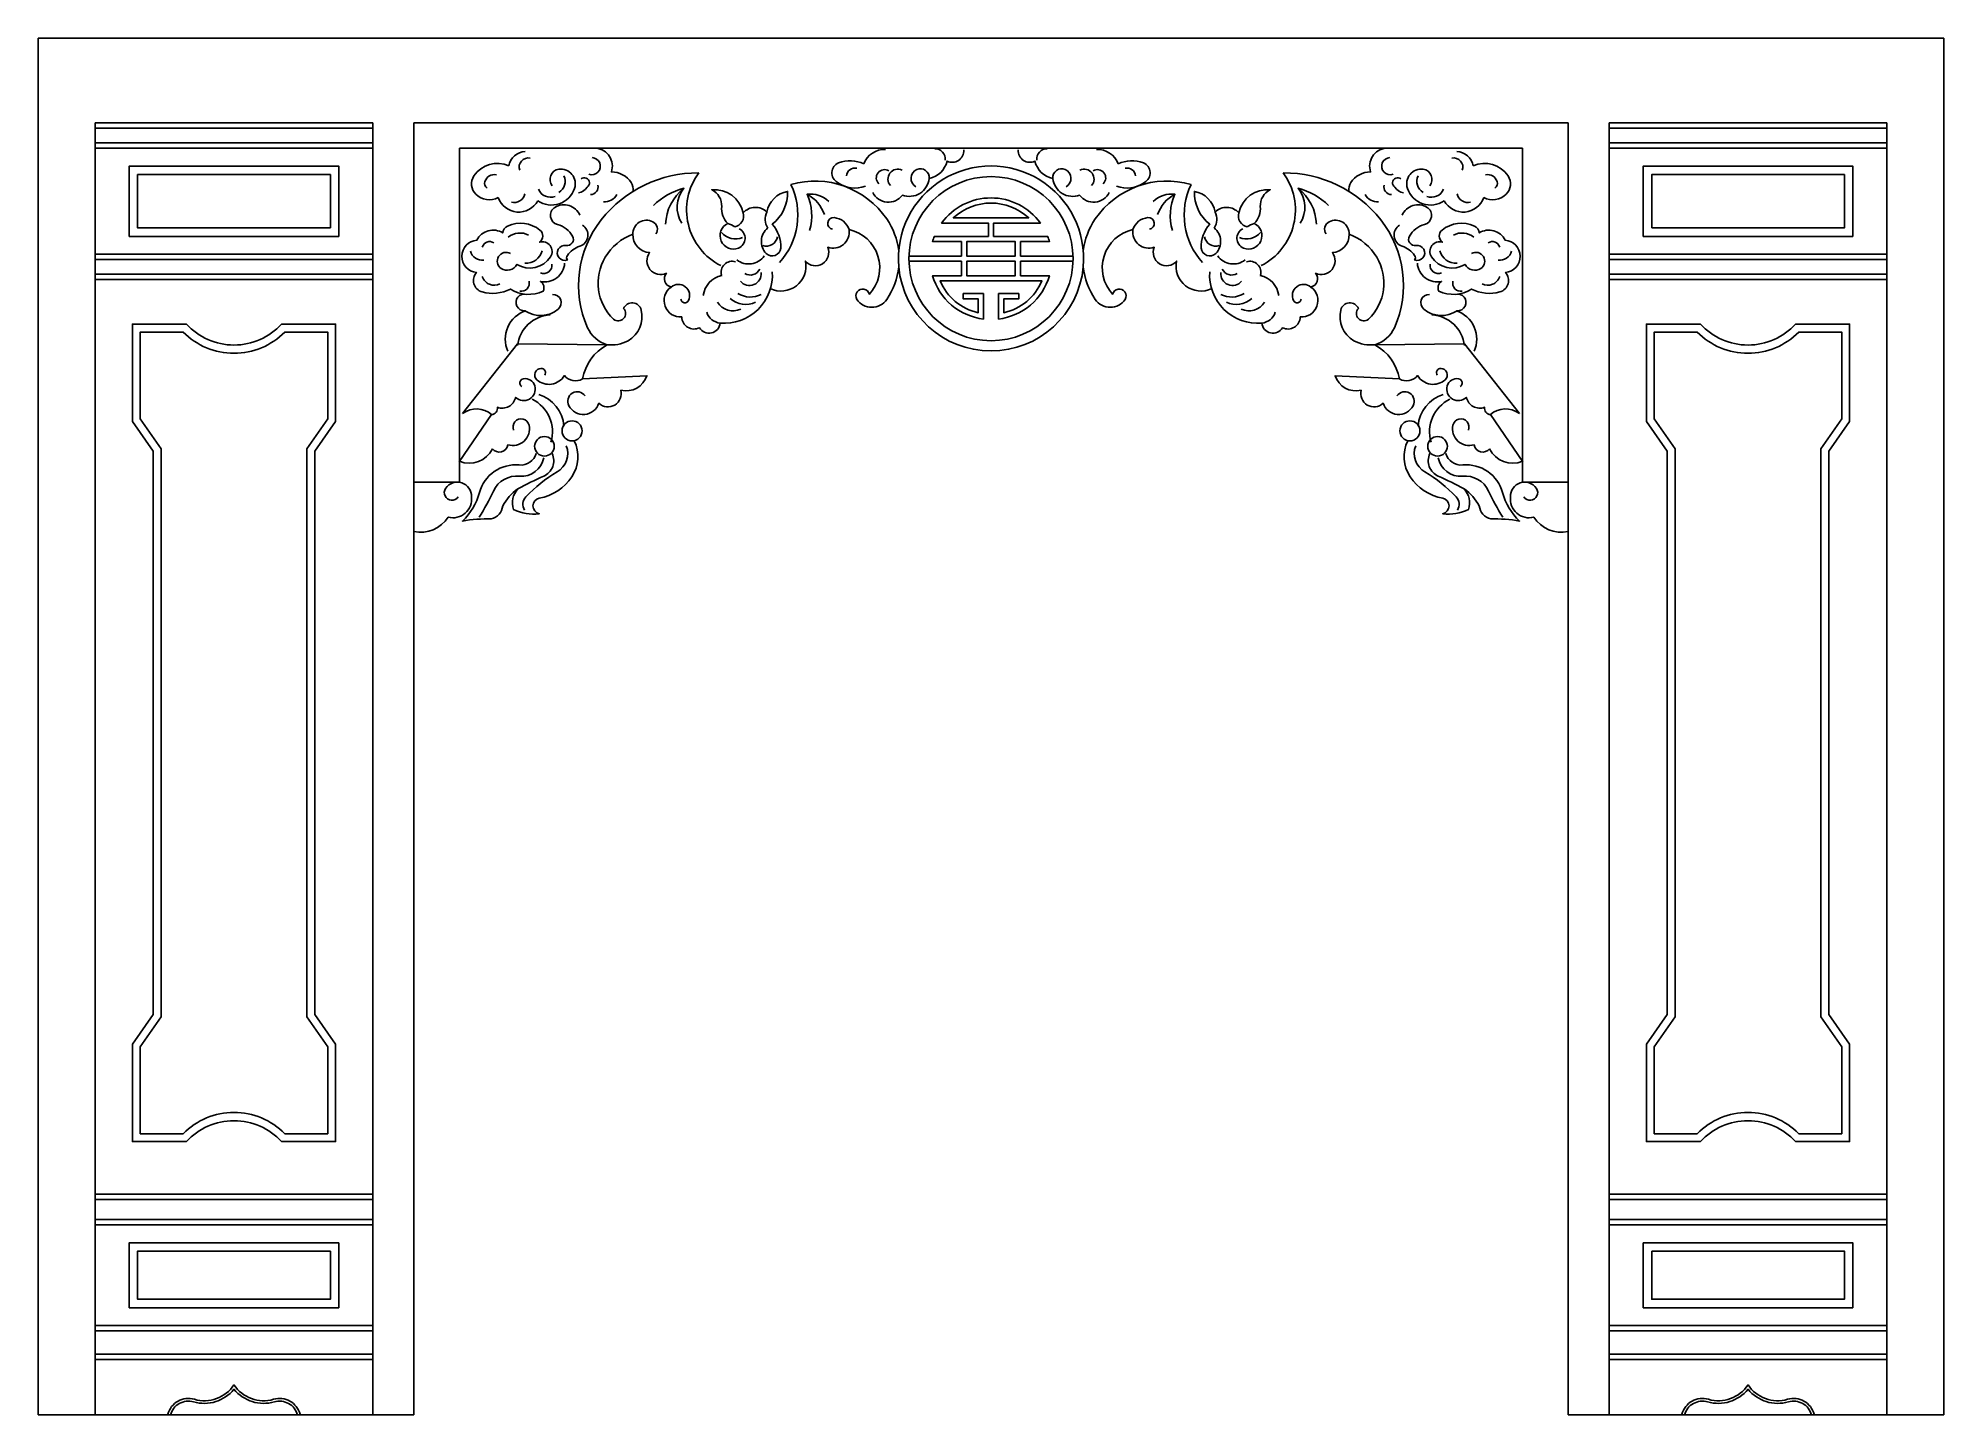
# Model space of a CAD drawing. Header units: metres. Extents: x 4395 to 7995, y 943 to 3543.
import ezdxf

# ---------------------------------------------------------------- set-up
doc = ezdxf.new("R2010")
doc.units = ezdxf.units.M
for name, color, linetype in [('3', 3, 'Continuous'), ('4', 4, 'Continuous'), ('7', 7, 'Continuous')]:
    doc.layers.add(name, color=color, linetype=linetype)

msp = doc.modelspace()

# ---------------------------------------------------------------- linework, layer by layer
at = {"layer": '3'}
for p, q in [((5027, 3372.87), (4503, 3372.87)), ((7363, 3372.87), (7887, 3372.87)), ((4503, 3344.87), (5027, 3344.87)), ((7887, 3344.87), (7363, 3344.87)), ((5027, 3124.87), (4503, 3124.87)), ((7363, 3124.87), (7887, 3124.87)), ((4503, 1101.67), (5027, 1101.67)), ((7887, 1101.67), (7363, 1101.67))]:
    msp.add_line(p, q, dxfattribs=at)
for points in [[(4947, 3184.47), (4583, 3184.47), (4583, 3285.27), (4947, 3285.27)], [(7427, 3168.47), (7823, 3168.47), (7823, 3301.27), (7427, 3301.27)], [(7443, 3184.47), (7807, 3184.47), (7807, 3285.27), (7443, 3285.27)], [(6149.16, 3158.53), (6240.84, 3158.53), (6240.84, 3131.4), (6149.16, 3131.4)], [(6240.84, 3158.53), (6149.16, 3158.53), (6149.16, 3131.4), (6240.84, 3131.4)], [(6149.16, 3121.4), (6240.84, 3121.4), (6240.84, 3094.27), (6149.16, 3094.27)], [(6240.84, 3121.4), (6149.16, 3121.4), (6149.16, 3094.27), (6240.84, 3094.27)], [(4947, 1252.07), (4583, 1252.07), (4583, 1161.27), (4947, 1161.27)], [(7443, 1252.07), (7807, 1252.07), (7807, 1161.27), (7443, 1161.27)]]:
    msp.add_lwpolyline(points, close=True, dxfattribs=at)
for points in [[(5260.66, 3284.85, 0.38), (5239.07, 3272.1, 0.32), (5242.99, 3259.36)], [(5415.77, 3250.53, 0.16), (5432.46, 3261.32, 1), (5420.68, 3277.01, 1)], [(6974.23, 3250.53, -0.16), (6957.54, 3261.32, -1), (6969.32, 3277.01, -1)], [(7129.34, 3284.85, -0.38), (7150.93, 3272.1, -0.32), (7147.01, 3259.36)], [(5580.24, 3191.31, -0.22), (5614.84, 3259.47, 0.32), (5611, 3193.23, 0.32)], [(5888.92, 3234.58, 0.22), (5847.59, 3248.02, -0.19), (5880.27, 3209.62)], [(6350, 3131.4), (6250.84, 3131.4), (6250.84, 3158.53), (6305.42, 3158.53, 0.02), (6302, 3168.53), (6200, 3168.53), (6200, 3193.53), (6288.37, 3193.53, 0.51), (6101.63, 3193.53), (6190, 3193.53), (6190, 3168.53), (6088, 3168.53, 0.02), (6084.58, 3158.53), (6139.16, 3158.53), (6139.16, 3131.4), (6040, 3131.4)], [(6501.08, 3234.58, -0.22), (6542.41, 3248.02, 0.19), (6509.73, 3209.62)], [(6809.76, 3191.31, 0.22), (6775.16, 3259.47, -0.32), (6779, 3193.23, -0.32)], [(5561.98, 3173.07, 0.45), (5556.22, 3196.11, 0.57), (5518.27, 3172.52)], [(5927.05, 3181.16, 0.31), (5898.53, 3203.86, 0.94), (5895.65, 3181.78, 0.94)], [(6462.95, 3181.16, -0.31), (6491.47, 3203.86, -0.94), (6494.35, 3181.78, -0.94)], [(6828.02, 3173.07, -0.45), (6833.78, 3196.11, -0.57), (6871.73, 3172.52)], [(6040, 3121.4), (6139.16, 3121.4), (6139.16, 3094.27), (6084.58, 3094.27, 0.3), (6180.83, 3012.28), (6180.83, 3060.31), (6142.57, 3060.31), (6142.57, 3050.31), (6170.83, 3050.31), (6170.83, 3024.22, -0.24), (6098.82, 3084.27), (6291.18, 3084.27, -0.24), (6219.17, 3024.22), (6219.17, 3050.31), (6247.43, 3050.31), (6247.43, 3060.31), (6209.17, 3060.31), (6209.17, 3012.28, 0.3), (6305.42, 3094.27), (6250.84, 3094.27), (6250.84, 3121.4), (6350, 3121.4)], [(5609.07, 3050.2, 0.77), (5623.49, 3047.32, 0.82), (5590.68, 3072.72, 0.82)], [(6780.93, 3050.2, -0.77), (6766.51, 3047.32, -0.82), (6799.32, 3072.72, -0.82)], [(5351.91, 2906.51, 0.62), (5345.04, 2919.25, 0.68), (5337.19, 2897.68, 0.47), (5389.22, 2905.53, 0.37), (5423.62, 2899.29, 0.37)], [(7038.09, 2906.51, -0.62), (7044.96, 2919.25, -0.68), (7052.81, 2897.68, -0.47), (7000.78, 2905.53, -0.37), (6966.38, 2899.29, -0.37)], [(5251.67, 2831.81, 0.42), (5262.58, 2845.71, 0.46), (5296.94, 2864.34, 0.76), (5333.26, 2885.91, 0.38), (5311.66, 2899.64, 0.69), (5308.72, 2884.93, 0.69)], [(7138.33, 2831.81, -0.42), (7127.42, 2845.71, -0.46), (7093.06, 2864.34, -0.76), (7056.74, 2885.91, -0.38), (7078.34, 2899.64, -0.69), (7081.28, 2884.93, -0.69)], [(5313.9, 2651.53, -0.34), (5316.58, 2676.9, -0.07), (5375.41, 2723.64, 0.37), (5392.79, 2773.06, 0.37)], [(7076.1, 2651.53, 0.34), (7073.42, 2676.9, 0.07), (7014.59, 2723.64, -0.37), (6997.21, 2773.06, -0.37)], [(5228.33, 2638.17, 0.03), (5255.07, 2687.58, -0.32), (5304.54, 2715.63, 0.39), (5350.01, 2750.36, 0.39)], [(5301.21, 2691.49, -0.02), (5350.01, 2715.63, 0.42), (5366.05, 2758.37, 0.42)], [(7088.79, 2691.49, 0.02), (7039.99, 2715.63, -0.42), (7023.95, 2758.37, -0.42)], [(7161.67, 2638.17, -0.03), (7134.93, 2687.58, 0.32), (7085.46, 2715.63, -0.39), (7039.99, 2750.36, -0.39)], [(4640.18, 944.19, -0.42), (4690.14, 972.27, 0.33), (4765, 999.55, 0.33), (4839.86, 972.27, -0.42), (4889.82, 944.19)], [(4645, 942.87, -0.42), (4688.76, 967.46, 0.3), (4765, 991.18, 0.3), (4841.24, 967.46, -0.42), (4885, 942.87)], [(7749.82, 944.19, 0.42), (7699.86, 972.27, -0.33), (7625, 999.55, -0.33), (7550.14, 972.27, 0.42), (7500.18, 944.19)], [(7745, 942.87, 0.42), (7701.24, 967.46, -0.3), (7625, 991.18, -0.3), (7548.76, 967.46, 0.42), (7505, 942.87)]]:
    msp.add_lwpolyline(points, format="xyb", dxfattribs=at)
for points in [[(6123.76, 3203.53), (6266.24, 3203.53, 0.39)], [(6266.24, 3203.53), (6123.76, 3203.53, -0.39)], [(4942, 1638.14), (4942, 1473.87), (4860.83, 1473.87, 0.42), (4669.17, 1473.87), (4588, 1473.87), (4588, 1638.14), (4627.3, 1694.27), (4627.3, 2767.47), (4588, 2823.6), (4588, 2987.87), (4669.17, 2987.87, 0.42), (4860.83, 2987.87), (4942, 2987.87), (4942, 2823.6), (4902.7, 2767.47), (4902.7, 1694.27)], [(7448, 1638.14), (7448, 1473.87), (7529.17, 1473.87, -0.42), (7720.83, 1473.87), (7802, 1473.87), (7802, 1638.14), (7762.7, 1694.27), (7762.7, 2767.47), (7802, 2823.6), (7802, 2987.87), (7720.83, 2987.87, -0.42), (7529.17, 2987.87), (7448, 2987.87), (7448, 2823.6), (7487.3, 2767.47), (7487.3, 1694.27)]]:
    msp.add_lwpolyline(points, format="xyb", close=True, dxfattribs=at)
for points in [[(4503, 3096.87), (5027, 3096.87)], [(7887, 3096.87), (7363, 3096.87)], [(4503, 1349.67), (5027, 1349.67)], [(7887, 1349.67), (7363, 1349.67)], [(4503, 1311.67), (5027, 1311.67)], [(7887, 1311.67), (7363, 1311.67)], [(4503, 1057.67), (5027, 1057.67)], [(7887, 1057.67), (7363, 1057.67)]]:
    msp.add_lwpolyline(points, dxfattribs=at)
msp.add_circle((6195, 3126.4), 155, dxfattribs=at)
for centre, radius, start, end in [((5320.74, 3299.65), 16.99, 77.32, 200.6), ((5440.9, 3301.04), 16.17, 250.14, 88.59), ((6089.34, 3314.86), 19.11, 353.32, 90.72), ((6300.66, 3314.86), 19.11, 89.28, 186.68), ((6949.1, 3301.04), 16.17, 91.41, 289.86), ((7069.26, 3299.65), 16.99, 339.4, 102.68), ((5366.46, 3272.49), 24.17, 299.77, 25.48), ((5938, 3281.14), 16.29, 76.77, 174.24), ((5993.84, 3278.97), 15.52, 57.21, 225.82), ((6018.94, 3276.73), 18.62, 63.82, 221.93), ((6371.06, 3276.73), 18.62, 318.07, 116.18), ((6396.16, 3278.97), 15.52, 314.18, 122.79), ((6452, 3281.14), 16.29, 5.76, 103.23), ((7023.54, 3272.49), 24.17, 154.52, 240.23), ((5294.13, 3253.37), 21.08, 256.3, 346.85), ((5363.25, 3267.38), 25.14, 203.4, 289.39), ((5438.81, 3261.41), 13.83, 268.1, 16.08), ((5465.35, 3259.89), 26.14, 264.6, 331.94), ((5649.37, 3131.21), 132.82, 105.07, 133.95), ((5758.39, 3207.48), 97.99, 343.63, 24.44), ((6631.61, 3207.48), 97.99, 155.56, 196.37), ((6740.63, 3131.21), 132.82, 46.05, 74.93), ((6924.65, 3259.89), 26.14, 208.06, 275.4), ((6951.19, 3261.41), 13.83, 163.92, 271.9), ((7026.75, 3267.38), 25.14, 250.61, 336.6), ((7095.87, 3253.37), 21.08, 193.15, 283.7), ((5706.69, 3207.05), 20.98, 281.7, 16.52), ((5801.05, 3200.64), 32.44, 154.78, 210.68), ((6588.95, 3200.64), 32.44, 329.32, 25.22), ((6683.31, 3207.05), 20.98, 163.48, 258.3), ((5305.32, 3139.84), 35.01, 62.5, 129.2), ((5711.97, 3196.39), 32.9, 218.25, 294.36), ((5684.57, 3148.11), 46.59, 55.52, 73.45), ((6678.03, 3196.39), 32.9, 245.64, 321.75), ((6705.43, 3148.11), 46.59, 106.55, 124.48), ((7084.68, 3139.84), 35.01, 50.8, 117.5), ((5233.54, 3146.31), 22.76, 194.8, 278.9), ((5247.72, 3144.53), 14.13, 55.54, 164.38), ((5316.96, 3148.77), 30.92, 265.64, 346.35), ((5770.41, 3172.05), 21.94, 252.97, 347.73), ((6619.59, 3172.05), 21.94, 192.27, 287.03), ((7073.04, 3148.77), 30.92, 193.65, 274.36), ((7142.28, 3144.53), 14.13, 15.62, 124.46), ((7156.46, 3146.31), 22.76, 261.1, 345.2), ((5349.91, 3114.05), 15.86, 248.33, 6.99), ((5737.15, 3152.19), 35.89, 231.46, 325.37), ((5738.7, 3098.03), 22.32, 219.64, 5.36), ((5740.26, 3114.92), 19.53, 238.89, 335.56), ((6652.85, 3152.19), 35.89, 214.63, 308.54), ((6651.3, 3098.03), 22.32, 174.64, 320.36), ((6649.74, 3114.92), 19.53, 204.44, 301.11), ((7040.09, 3114.05), 15.86, 173.01, 291.67), ((5256.69, 3099.91), 23.78, 198.28, 297.01), ((5307.65, 3079.98), 15.26, 259.21, 13.82), ((5740.51, 3098.83), 44.89, 237.99, 297.04), ((6649.49, 3098.83), 44.89, 242.96, 302.01), ((7082.35, 3079.98), 15.26, 166.18, 280.79), ((7133.31, 3099.91), 23.78, 242.99, 341.72), ((5686.03, 3033.85), 29.24, 197.12, 264.75), ((5707.89, 3062.43), 34.65, 211.28, 294.91), ((5731.18, 3082.55), 42.66, 227.38, 296.7), ((6658.82, 3082.55), 42.66, 243.3, 312.62), ((6682.11, 3062.43), 34.65, 245.09, 328.72), ((6703.97, 3033.85), 29.24, 275.25, 342.88)]:
    msp.add_arc(centre, radius, start, end, dxfattribs=at)
at = {"layer": '4'}
for p, q in [((4395, 3542.87), (7995, 3542.87)), ((4395, 942.87), (4395, 3542.87)), ((7995, 942.87), (7995, 3542.87)), ((5105, 2611), (5105, 942.87)), ((7285, 2611), (7285, 942.87)), ((5105, 942.87), (4395, 942.87)), ((7285, 942.87), (7995, 942.87))]:
    msp.add_line(p, q, dxfattribs=at)
for points in [[(6195, 3334.87), (5191, 3334.87), (5191, 2919.57)], [(6195, 3334.87), (7199, 3334.87), (7199, 2819.57)], [(5191, 2704.21), (5191, 3086.87), (5191, 3086.87)], [(7199, 2704.21), (7199, 3086.87), (7199, 3086.87)]]:
    msp.add_lwpolyline(points, dxfattribs=at)
for points in [[(5428.23, 2867.08, 0.95), (5397.52, 2848.68, 0.66), (5454.33, 2853.28, 0.75), (5495.78, 2877.82, 0.39), (5544.91, 2905.42), (5423.62, 2899.29, -0.23), (5469.68, 2963.69, 0.15), (5509.58, 2971.47, 0.33), (5534.2, 3029.32, 0.73), (5500.9, 3032.22, -0.93), (5482.07, 3011.97, -0.35), (5466.14, 3129.13, -0.17), (5518.27, 3172.52, 0.4), (5550.13, 3137.8, 0.78), (5581.99, 3098.75, 0.56), (5590.68, 3072.72, 0.76), (5610.95, 3016.3, 0.56), (5644.26, 2996.06, 0.73), (5683.36, 3004.73, 0.46), (5781.83, 3101.64)], [(5777.9, 3069.79, 0.62), (5844.51, 3121.86, 0.86), (5886.51, 3147.9, 0.56), (5927.05, 3181.16, -0.58), (5965.18, 3059.23, 1.15), (5941.54, 3049.54, 0.53), (5998.01, 3049.54, 0.12), (6020.7, 3110.73, 0.91), (6369.3, 3110.73)], [(6612.1, 3069.79, -0.62), (6545.49, 3121.86, -0.86), (6503.49, 3147.9, -0.56), (6462.95, 3181.16, 0.58), (6424.82, 3059.23, -1.15), (6448.46, 3049.54, -0.53), (6391.99, 3049.54, -0.12), (6369.3, 3110.73)], [(6961.77, 2867.08, -0.95), (6992.48, 2848.68, -0.66), (6935.67, 2853.28, -0.75), (6894.22, 2877.82, -0.39), (6845.09, 2905.42), (6966.38, 2899.29, 0.23), (6920.32, 2963.69, -0.15), (6880.42, 2971.47, -0.33), (6855.8, 3029.32, -0.73), (6889.1, 3032.22, 0.93), (6907.93, 3011.97, 0.35), (6923.86, 3129.13, 0.17), (6871.73, 3172.52, -0.4), (6839.87, 3137.8, -0.78), (6808.01, 3098.75, -0.56), (6799.32, 3072.72, -0.76), (6779.05, 3016.3, -0.56), (6745.74, 2996.06, -0.73), (6706.64, 3004.73, -0.46), (6608.17, 3101.64)], [(5228.64, 2684.6, -0.14), (5196.4, 2630.93, -0.05), (5251.07, 2634.91, 0.31), (5272.73, 2659.36, -0.12), (5301.21, 2691.49, 0.27), (5292.94, 2652.94, 0.15), (5341.65, 2644.68, -0.82), (5341.65, 2674.05, 0.2), (5403.21, 2714.43, 0.27), (5407.81, 2782.35)], [(7161.36, 2684.6, 0.14), (7193.6, 2630.93, 0.05), (7138.93, 2634.91, -0.31), (7117.27, 2659.36, 0.12), (7088.79, 2691.49, -0.27), (7097.06, 2652.94, -0.15), (7048.35, 2644.68, 0.82), (7048.35, 2674.05, -0.2), (6986.79, 2714.43, -0.27), (6982.19, 2782.35)], [(5188.48, 2676.45, -1.01), (5164.8, 2692.6, -0.76), (5213.6, 2676.6, -0.53), (5169.6, 2638.2, -0.31), (5105, 2611)], [(7201.52, 2676.45, 1.01), (7225.2, 2692.6, 0.76), (7176.4, 2676.6, 0.53), (7220.4, 2638.2, 0.31), (7285, 2611)]]:
    msp.add_lwpolyline(points, format="xyb", dxfattribs=at)
for centre in [(5403.66, 2801.14), (6986.34, 2801.14)]:
    msp.add_circle(centre, 18.97, dxfattribs=at)
at = {"layer": '7'}
for p, q in [((4503, 3334.87), (5027, 3334.87)), ((7887, 3334.87), (7363, 3334.87)), ((5027, 3134.87), (4503, 3134.87)), ((7363, 3134.87), (7887, 3134.87)), ((5196.95, 2834.15), (5300.8, 2965.23)), ((5300.8, 2965.23), (5469.68, 2963.69)), ((7089.2, 2965.23), (6920.32, 2963.69)), ((7193.05, 2834.15), (7089.2, 2965.23)), ((5190.26, 2742.87), (5251.67, 2831.81)), ((7199.74, 2742.87), (7138.33, 2831.81)), ((5191, 2704.21), (5105, 2704.21)), ((7199, 2704.21), (7285, 2704.21)), ((4503, 1111.67), (5027, 1111.67)), ((7887, 1111.67), (7363, 1111.67))]:
    msp.add_line(p, q, dxfattribs=at)
for points in [[(5027, 942.87), (5027, 3382.87), (4503, 3382.87), (4503, 942.87)], [(5027, 942.87), (5027, 3382.87), (4503, 3382.87), (4503, 942.87)], [(6195, 3382.87), (5105, 3382.87), (5105, 2611)], [(6195, 3382.87), (7285, 3382.87), (7285, 2611)], [(7363, 942.87), (7363, 3382.87), (7887, 3382.87), (7887, 942.87)], [(7363, 942.87), (7363, 3382.87), (7887, 3382.87), (7887, 942.87)], [(4503, 3334.87), (5027, 3334.87)], [(4503, 3334.87), (5027, 3334.87)], [(7887, 3334.87), (7363, 3334.87)], [(7887, 3334.87), (7363, 3334.87)], [(4503, 3134.87), (5027, 3134.87)], [(4503, 3134.87), (5027, 3134.87)], [(7887, 3134.87), (7363, 3134.87)], [(7887, 3134.87), (7363, 3134.87)], [(4503, 3086.87), (5027, 3086.87)], [(7887, 3086.87), (7363, 3086.87)], [(4503, 1359.67), (5027, 1359.67)], [(7887, 1359.67), (7363, 1359.67)], [(4503, 1301.67), (5027, 1301.67)], [(7887, 1301.67), (7363, 1301.67)], [(4503, 1111.67), (5027, 1111.67)], [(7887, 1111.67), (7363, 1111.67)], [(4503, 1047.67), (5027, 1047.67)], [(7887, 1047.67), (7363, 1047.67)]]:
    msp.add_lwpolyline(points, dxfattribs=at)
for points in [[(5518.92, 3253.56, 0.19), (5515.28, 3270.37, 0.25), (5478, 3290.23, 0.48), (5449.41, 3334.93)], [(6078.17, 3277.88, 0.3), (6111.94, 3310.56, 0.57), (6143.6, 3331.64, 0.57)], [(6311.83, 3277.88, -0.3), (6278.06, 3310.56, -0.57), (6246.4, 3331.64, -0.57)], [(6871.08, 3253.56, -0.19), (6874.72, 3270.37, -0.25), (6912, 3290.23, -0.48), (6940.59, 3334.93)], [(5954.7, 3305.28, 0.21), (5907.21, 3307.39, 0.64), (5905.1, 3270.5, 0.25), (5957.86, 3263.12)], [(5971.58, 3251.53, 0.56), (6027.51, 3246.26, 0.49), (6078.17, 3277.88, 0.58), (6054.95, 3294.74, 0.6), (6052.84, 3262.07)], [(6418.42, 3251.53, -0.56), (6362.49, 3246.26, -0.49), (6311.83, 3277.88, -0.58), (6335.05, 3294.74, -0.6), (6337.16, 3262.07)], [(6435.3, 3305.28, -0.21), (6482.79, 3307.39, -0.64), (6484.9, 3270.5, -0.25), (6432.14, 3263.12)], [(5773.14, 3184.09, 0.44), (5770.25, 3136.36, 0.65), (5797.76, 3146.48, 0.2), (5781.83, 3191.32, 0.24), (5810.79, 3253.52, 0.31), (5771.69, 3214.46, 0.42), (5726.8, 3213.02, 0.38), (5667.43, 3256.41, -0.31), (5686.26, 3224.59, 0.21), (5697.84, 3192.77, 0.98), (5718.11, 3146.48, 0.64), (5719.56, 3182.64)], [(6616.86, 3184.09, -0.44), (6619.75, 3136.36, -0.65), (6592.24, 3146.48, -0.2), (6608.17, 3191.32, -0.24), (6579.21, 3253.52, -0.31), (6618.31, 3214.46, -0.42), (6663.2, 3213.02, -0.38), (6722.57, 3256.41, 0.31), (6703.74, 3224.59, -0.21), (6692.16, 3192.77, -0.98), (6671.89, 3146.48, -0.64), (6670.44, 3182.64)], [(5418.34, 3208.3, 0.46), (5371.11, 3223.2, 0.66), (5376.08, 3190.92, -0.21), (5404.67, 3168.57, -0.63), (5392.24, 3151.19, 1.3), (5394.72, 3123.88, -0.32), (5394.72, 3132.57, -0.16), (5418.34, 3149.95, 0.63), (5423.31, 3189.68)], [(6971.66, 3208.3, -0.46), (7018.89, 3223.2, -0.66), (7013.92, 3190.92, 0.21), (6985.33, 3168.57, 0.63), (6997.76, 3151.19, -1.3), (6995.28, 3123.88, 0.32), (6995.28, 3132.57, 0.16), (6971.66, 3149.95, -0.63), (6966.69, 3189.68)], [(5287.24, 3136.13, 0.96), (5269.66, 3107.89, 0.45), (5299.47, 3115.52, 0.41), (5362.89, 3130.02, 0.7), (5342.26, 3157.5, 0.5), (5343.02, 3180.4, 0.28), (5281.89, 3188.03, 0.27), (5272.72, 3175.05, 0.44), (5223.82, 3161.32, 0.92), (5223.05, 3100.26, 0.56), (5233.75, 3063.62, 0.19), (5287.24, 3068.96, 0.26), (5349.14, 3065.15, 0.39), (5343.79, 3083.46, 0.46), (5389.64, 3117.81)], [(7102.76, 3136.13, -0.96), (7120.34, 3107.89, -0.45), (7090.53, 3115.52, -0.41), (7027.11, 3130.02, -0.7), (7047.74, 3157.5, -0.5), (7046.98, 3180.4, -0.28), (7108.11, 3188.03, -0.27), (7117.28, 3175.05, -0.44), (7166.18, 3161.32, -0.92), (7166.95, 3100.26, -0.56), (7156.25, 3063.62, -0.19), (7102.76, 3068.96, -0.26), (7040.86, 3065.15, -0.39), (7046.21, 3083.46, -0.46), (7000.36, 3117.81)], [(5317.69, 3058.94, 1.19), (5314.61, 3028.1, 0.34), (5377.56, 3031.17, 0.72), (5366.82, 3058.77, 0.72)], [(7072.31, 3058.94, -1.19), (7075.39, 3028.1, -0.34), (7012.44, 3031.17, -0.72), (7023.18, 3058.77, -0.72)]]:
    msp.add_lwpolyline(points, format="xyb", dxfattribs=at)
for points in [[(4963, 3168.47), (4567, 3168.47), (4567, 3301.27), (4963, 3301.27)], [(4963, 3168.47), (4567, 3168.47), (4567, 3301.27), (4963, 3301.27)], [(7427, 3168.47), (7823, 3168.47), (7823, 3301.27), (7427, 3301.27)], [(4963, 1268.07), (4567, 1268.07), (4567, 1145.27), (4963, 1145.27)], [(7427, 1268.07), (7823, 1268.07), (7823, 1145.27), (7427, 1145.27)]]:
    msp.add_lwpolyline(points, close=True, dxfattribs=at)
for points in [[(4957, 1642.87), (4957, 1458.87), (4855, 1458.87, 0.44), (4675, 1458.87), (4573, 1458.87), (4573, 1642.87), (4612.3, 1699), (4612.3, 2762.74), (4573, 2818.87), (4573, 3002.87), (4675, 3002.87, 0.44), (4855, 3002.87), (4957, 3002.87), (4957, 2818.87), (4917.7, 2762.74), (4917.7, 1699)], [(7433, 1642.87), (7433, 1458.87), (7535, 1458.87, -0.44), (7715, 1458.87), (7817, 1458.87), (7817, 1642.87), (7777.7, 1699), (7777.7, 2762.74), (7817, 2818.87), (7817, 3002.87), (7715, 3002.87, -0.44), (7535, 3002.87), (7433, 3002.87), (7433, 2818.87), (7472.3, 2762.74), (7472.3, 1699)]]:
    msp.add_lwpolyline(points, format="xyb", close=True, dxfattribs=at)
for centre in [(5351.46, 2772.01), (7038.54, 2772.01)]:
    msp.add_circle(centre, 18.48, dxfattribs=at)
for centre, radius, start, end in [((5315.99, 3296.47), 32.26, 91.44, 171.19), ((5994.53, 3290.07), 42.64, 88.22, 159.09), ((6395.47, 3290.07), 42.64, 20.91, 91.78), ((7074.01, 3296.47), 32.26, 8.81, 88.56), ((5240.74, 3267.62), 27.14, 146.03, 226.21), ((5262.17, 3253.19), 52.98, 65.54, 146.03), ((5381.11, 3276.17), 19.19, 97.62, 218.73), ((5382.22, 3267.87), 27.57, 341.67, 97.62), ((5640.89, 3056.45), 231.79, 89.52, 141.73), ((5737.97, 3218.52), 117.96, 143.77, 243.21), ((6195, 3126.4), 175, 354.86, 185.14), ((6652.03, 3218.52), 117.96, 296.79, 36.23), ((6749.11, 3056.45), 231.79, 38.27, 90.48), ((7007.78, 3267.87), 27.57, 82.38, 198.33), ((7008.89, 3276.17), 19.19, 321.27, 82.38), ((7127.83, 3253.19), 52.98, 33.97, 114.46), ((7149.26, 3267.62), 27.14, 313.79, 33.97), ((5247.45, 3274.62), 36.84, 226.21, 297.07), ((5302.89, 3255.32), 40.96, 199.25, 331.23), ((5364.69, 3273.68), 46.04, 235.77, 341.67), ((5696.3, 3208.91), 133.73, 317.74, 25.51), ((5862.43, 3108.6), 164.31, 34.39, 106.05), ((6527.57, 3108.6), 164.31, 73.95, 145.61), ((6693.7, 3208.91), 133.73, 154.49, 222.26), ((7025.31, 3273.68), 46.04, 198.33, 304.23), ((7087.11, 3255.32), 40.96, 208.77, 340.75), ((7142.55, 3274.62), 36.84, 242.93, 313.79), ((5615.7, 3076.32), 199.7, 141.73, 203.7), ((5887.09, 3125.48), 134.43, 6.64, 34.39), ((6502.91, 3125.48), 134.43, 145.61, 173.36), ((6774.3, 3076.32), 199.7, 336.3, 38.27), ((5705.93, 3100.78), 20.68, 72, 197.94), ((6684.07, 3100.78), 20.68, 342.06, 108), ((5695.37, 3051.12), 44.24, 101.89, 172.62), ((6694.63, 3051.12), 44.24, 7.38, 78.11), ((5334.03, 2974.45), 56.56, 108.43, 204.02), ((7055.97, 2974.45), 56.56, 335.98, 71.57), ((5366.45, 2954.47), 66.1, 93.68, 173.32), ((5487.28, 3020.89), 59.84, 204.52, 252.9), ((6902.72, 3020.89), 59.84, 287.1, 335.48), ((7023.55, 2954.47), 66.1, 6.68, 86.32), ((5297.37, 2799.15), 69.17, 343.65, 63.32), ((5319.43, 2804.37), 69.13, 4.95, 72.07), ((7070.57, 2804.37), 69.13, 107.93, 175.05), ((7092.63, 2799.15), 69.17, 116.68, 196.35), ((5222.84, 2798.54), 44.03, 49.09, 126.01), ((5291.8, 2804.9), 31.28, 252.47, 12.89), ((5307.33, 2808.46), 15.34, 12.89, 202.13), ((7098.2, 2804.9), 31.28, 167.11, 287.53), ((7082.67, 2808.46), 15.34, 337.87, 167.11), ((7167.16, 2798.54), 44.03, 53.99, 130.91), ((5266.09, 2777.71), 16.5, 218.65, 350.8), ((7123.91, 2777.71), 16.5, 189.2, 321.35), ((5209.96, 2787.88), 47.85, 246.66, 334.66), ((5297.2, 2666.02), 71.03, 84.61, 164.84), ((5306.76, 2767.34), 30.74, 264.61, 342.71), ((7083.24, 2767.34), 30.74, 197.29, 275.39), ((7092.8, 2666.02), 71.03, 15.16, 95.39), ((7180.04, 2787.88), 47.85, 205.34, 293.34)]:
    msp.add_arc(centre, radius, start, end, dxfattribs=at)

doc.saveas('drawing.dxf')
